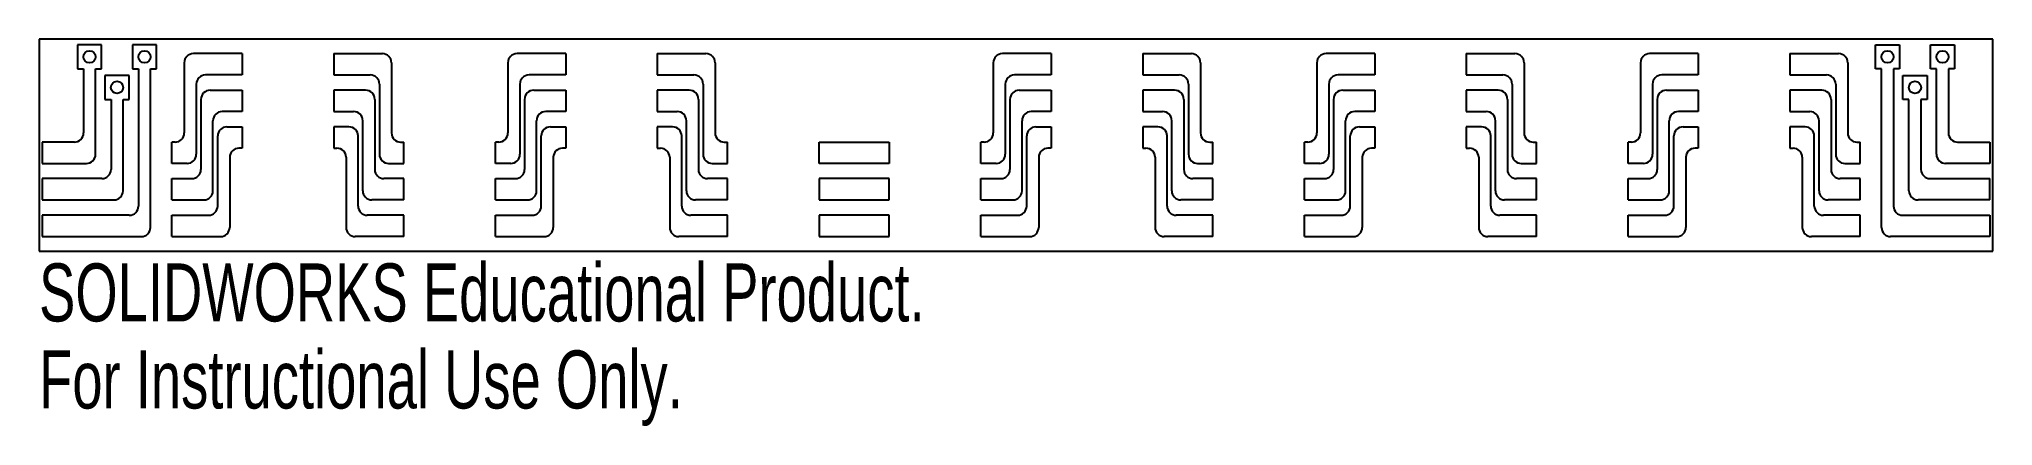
# Model space of a CAD drawing. Header units: inches. Extents: x 0 to 6.4, y -0.57 to 0.7.
import ezdxf

# ---------------------------------------------------------------- set-up
doc = ezdxf.new("R2010")
doc.units = ezdxf.units.IN
doc.header["$MEASUREMENT"] = 0
doc.styles.add('SLDTEXTSTYLE0', font='TXT', dxfattribs={"width": 0.7})

msp = doc.modelspace()

# ---------------------------------------------------------------- linework, layer by layer
at = {"color": 7, "linetype": 'Continuous', "lineweight": 25}
for p, q in [((0, 0.696), (0, 0)), ((6.4, 0.696), (0, 0.696)), ((0.1259, 0.6768), (0.1259, 0.598)), ((0.2047, 0.6768), (0.1259, 0.6768)), ((0.2047, 0.598), (0.2047, 0.6768)), ((0.3059, 0.6768), (0.3059, 0.598)), ((0.3847, 0.6768), (0.3059, 0.6768)), ((0.3847, 0.598), (0.3847, 0.6768)), ((0.665, 0.648), (0.5056, 0.648)), ((0.665, 0.648), (0.665, 0.578)), ((0.965, 0.648), (0.965, 0.578)), ((0.965, 0.648), (1.1244, 0.648)), ((1.725, 0.648), (1.5656, 0.648)), ((1.725, 0.648), (1.725, 0.578)), ((2.025, 0.648), (2.025, 0.578)), ((2.025, 0.648), (2.1844, 0.648)), ((3.315, 0.648), (3.1556, 0.648)), ((3.315, 0.648), (3.315, 0.578)), ((3.615, 0.648), (3.615, 0.578)), ((3.615, 0.648), (3.7744, 0.648)), ((4.375, 0.648), (4.2156, 0.648)), ((4.375, 0.648), (4.375, 0.578)), ((4.675, 0.648), (4.675, 0.578)), ((4.675, 0.648), (4.8344, 0.648)), ((5.435, 0.648), (5.2756, 0.648)), ((5.435, 0.648), (5.435, 0.578)), ((5.735, 0.648), (5.735, 0.578)), ((5.735, 0.648), (5.8944, 0.648)), ((6.0153, 0.598), (6.0153, 0.6768)), ((6.0153, 0.6768), (6.0941, 0.6768)), ((6.0941, 0.6768), (6.0941, 0.598)), ((6.1953, 0.598), (6.1953, 0.6768)), ((6.1953, 0.6768), (6.2741, 0.6768)), ((6.2741, 0.6768), (6.2741, 0.598)), ((6.4, 0), (6.4, 0.696)), ((0.1259, 0.598), (0.1456, 0.598)), ((0.1456, 0.598), (0.1456, 0.388)), ((0.185, 0.598), (0.2047, 0.598)), ((0.185, 0.318), (0.185, 0.598)), ((0.2159, 0.5768), (0.2159, 0.498)), ((0.2947, 0.5768), (0.2159, 0.5768)), ((0.2947, 0.498), (0.2947, 0.5768)), ((0.3059, 0.598), (0.3256, 0.598)), ((0.3256, 0.598), (0.3256, 0.148)), ((0.365, 0.598), (0.3847, 0.598)), ((0.365, 0.078), (0.365, 0.598)), ((0.4756, 0.618), (0.4756, 0.388)), ((0.665, 0.578), (0.545, 0.578)), ((0.965, 0.578), (1.085, 0.578)), ((1.1544, 0.618), (1.1544, 0.388)), ((1.5356, 0.618), (1.5356, 0.388)), ((1.725, 0.578), (1.605, 0.578)), ((2.025, 0.578), (2.145, 0.578)), ((2.2144, 0.618), (2.2144, 0.388)), ((3.1256, 0.618), (3.1256, 0.388)), ((3.315, 0.578), (3.195, 0.578)), ((3.615, 0.578), (3.735, 0.578)), ((3.8044, 0.618), (3.8044, 0.388)), ((4.1856, 0.618), (4.1856, 0.388)), ((4.375, 0.578), (4.255, 0.578)), ((4.675, 0.578), (4.795, 0.578)), ((4.8644, 0.618), (4.8644, 0.388)), ((5.2456, 0.618), (5.2456, 0.388)), ((5.435, 0.578), (5.315, 0.578)), ((5.735, 0.578), (5.855, 0.578)), ((5.9244, 0.618), (5.9244, 0.388)), ((6.035, 0.598), (6.0153, 0.598)), ((6.035, 0.078), (6.035, 0.598)), ((6.0941, 0.598), (6.0744, 0.598)), ((6.0744, 0.598), (6.0744, 0.148)), ((6.1053, 0.498), (6.1053, 0.5768)), ((6.1053, 0.5768), (6.1841, 0.5768)), ((6.1841, 0.5768), (6.1841, 0.498)), ((6.215, 0.598), (6.1953, 0.598)), ((6.215, 0.318), (6.215, 0.598)), ((6.2741, 0.598), (6.2544, 0.598)), ((6.2544, 0.598), (6.2544, 0.388)), ((0.515, 0.548), (0.515, 0.318)), ((0.5603, 0.528), (0.665, 0.528)), ((0.665, 0.528), (0.665, 0.458)), ((0.965, 0.528), (0.965, 0.458)), ((1.0697, 0.528), (0.965, 0.528)), ((1.115, 0.548), (1.115, 0.318)), ((1.575, 0.548), (1.575, 0.318)), ((1.6203, 0.528), (1.725, 0.528)), ((1.725, 0.528), (1.725, 0.458)), ((2.025, 0.528), (2.025, 0.458)), ((2.1297, 0.528), (2.025, 0.528)), ((2.175, 0.548), (2.175, 0.318)), ((3.165, 0.548), (3.165, 0.318)), ((3.2103, 0.528), (3.315, 0.528)), ((3.315, 0.528), (3.315, 0.458)), ((3.615, 0.528), (3.615, 0.458)), ((3.7197, 0.528), (3.615, 0.528)), ((3.765, 0.548), (3.765, 0.318)), ((4.225, 0.548), (4.225, 0.318)), ((4.2703, 0.528), (4.375, 0.528)), ((4.375, 0.528), (4.375, 0.458)), ((4.675, 0.528), (4.675, 0.458)), ((4.7797, 0.528), (4.675, 0.528)), ((4.825, 0.548), (4.825, 0.318)), ((5.285, 0.548), (5.285, 0.318)), ((5.3303, 0.528), (5.435, 0.528)), ((5.435, 0.528), (5.435, 0.458)), ((5.735, 0.528), (5.735, 0.458)), ((5.8397, 0.528), (5.735, 0.528)), ((5.885, 0.548), (5.885, 0.318)), ((0.2159, 0.498), (0.2356, 0.498)), ((0.2356, 0.498), (0.2356, 0.268)), ((0.275, 0.498), (0.2947, 0.498)), ((0.275, 0.198), (0.275, 0.498)), ((0.5303, 0.498), (0.5303, 0.268)), ((0.665, 0.458), (0.5997, 0.458)), ((0.965, 0.458), (1.0303, 0.458)), ((1.0997, 0.498), (1.0997, 0.268)), ((1.5903, 0.498), (1.5903, 0.268)), ((1.725, 0.458), (1.6597, 0.458)), ((2.025, 0.458), (2.0903, 0.458)), ((2.1597, 0.498), (2.1597, 0.268)), ((3.1803, 0.498), (3.1803, 0.268)), ((3.315, 0.458), (3.2497, 0.458)), ((3.615, 0.458), (3.6803, 0.458)), ((3.7497, 0.498), (3.7497, 0.268)), ((4.2403, 0.498), (4.2403, 0.268)), ((4.375, 0.458), (4.3097, 0.458)), ((4.675, 0.458), (4.7403, 0.458)), ((4.8097, 0.498), (4.8097, 0.268)), ((5.3003, 0.498), (5.3003, 0.268)), ((5.435, 0.458), (5.3697, 0.458)), ((5.735, 0.458), (5.8003, 0.458)), ((5.8697, 0.498), (5.8697, 0.268)), ((6.125, 0.498), (6.1053, 0.498)), ((6.125, 0.198), (6.125, 0.498)), ((6.1841, 0.498), (6.1644, 0.498)), ((6.1644, 0.498), (6.1644, 0.268)), ((0.5697, 0.198), (0.5697, 0.428)), ((0.615, 0.408), (0.665, 0.408)), ((0.665, 0.408), (0.665, 0.338)), ((0.965, 0.408), (0.965, 0.338)), ((1.015, 0.408), (0.965, 0.408)), ((1.0603, 0.198), (1.0603, 0.428)), ((1.6297, 0.198), (1.6297, 0.428)), ((1.675, 0.408), (1.725, 0.408)), ((1.725, 0.408), (1.725, 0.338)), ((2.025, 0.408), (2.025, 0.338)), ((2.075, 0.408), (2.025, 0.408)), ((2.1203, 0.198), (2.1203, 0.428)), ((3.2197, 0.198), (3.2197, 0.428)), ((3.265, 0.408), (3.315, 0.408)), ((3.315, 0.408), (3.315, 0.338)), ((3.615, 0.408), (3.615, 0.338)), ((3.665, 0.408), (3.615, 0.408)), ((3.7103, 0.198), (3.7103, 0.428)), ((4.2797, 0.198), (4.2797, 0.428)), ((4.325, 0.408), (4.375, 0.408)), ((4.375, 0.408), (4.375, 0.338)), ((4.675, 0.408), (4.675, 0.338)), ((4.725, 0.408), (4.675, 0.408)), ((4.7703, 0.198), (4.7703, 0.428)), ((5.3397, 0.198), (5.3397, 0.428)), ((5.385, 0.408), (5.435, 0.408)), ((5.435, 0.408), (5.435, 0.338)), ((5.735, 0.408), (5.735, 0.338)), ((5.785, 0.408), (5.735, 0.408)), ((5.8303, 0.198), (5.8303, 0.428)), ((0.01, 0.358), (0.01, 0.288)), ((0.1156, 0.358), (0.01, 0.358)), ((0.435, 0.288), (0.435, 0.358)), ((0.4456, 0.358), (0.435, 0.358)), ((0.585, 0.148), (0.585, 0.378)), ((0.665, 0.338), (0.6544, 0.338)), ((0.965, 0.338), (0.9756, 0.338)), ((1.045, 0.148), (1.045, 0.378)), ((1.1844, 0.358), (1.195, 0.358)), ((1.195, 0.288), (1.195, 0.358)), ((1.495, 0.288), (1.495, 0.358)), ((1.5056, 0.358), (1.495, 0.358)), ((1.645, 0.148), (1.645, 0.378)), ((1.725, 0.338), (1.7144, 0.338)), ((2.025, 0.338), (2.0356, 0.338)), ((2.105, 0.148), (2.105, 0.378)), ((2.2444, 0.358), (2.255, 0.358)), ((2.255, 0.288), (2.255, 0.358)), ((2.555, 0.288), (2.555, 0.358)), ((2.555, 0.358), (2.785, 0.358)), ((2.785, 0.358), (2.785, 0.288)), ((3.085, 0.288), (3.085, 0.358)), ((3.0956, 0.358), (3.085, 0.358)), ((3.235, 0.148), (3.235, 0.378)), ((3.315, 0.338), (3.3044, 0.338)), ((3.615, 0.338), (3.6256, 0.338)), ((3.695, 0.148), (3.695, 0.378)), ((3.8344, 0.358), (3.845, 0.358)), ((3.845, 0.288), (3.845, 0.358)), ((4.145, 0.288), (4.145, 0.358)), ((4.1556, 0.358), (4.145, 0.358)), ((4.295, 0.148), (4.295, 0.378)), ((4.375, 0.338), (4.3644, 0.338)), ((4.675, 0.338), (4.6856, 0.338)), ((4.755, 0.148), (4.755, 0.378)), ((4.8944, 0.358), (4.905, 0.358)), ((4.905, 0.288), (4.905, 0.358)), ((5.205, 0.288), (5.205, 0.358)), ((5.2156, 0.358), (5.205, 0.358)), ((5.355, 0.148), (5.355, 0.378)), ((5.435, 0.338), (5.4244, 0.338)), ((5.735, 0.338), (5.7456, 0.338)), ((5.815, 0.148), (5.815, 0.378)), ((5.9544, 0.358), (5.965, 0.358)), ((5.965, 0.288), (5.965, 0.358)), ((6.2844, 0.358), (6.39, 0.358)), ((6.39, 0.358), (6.39, 0.288)), ((0.01, 0.288), (0.155, 0.288)), ((0.485, 0.288), (0.435, 0.288)), ((0.6244, 0.308), (0.6244, 0.078)), ((1.0056, 0.308), (1.0056, 0.078)), ((1.145, 0.288), (1.195, 0.288)), ((1.545, 0.288), (1.495, 0.288)), ((1.6844, 0.308), (1.6844, 0.078)), ((2.0656, 0.308), (2.0656, 0.078)), ((2.205, 0.288), (2.255, 0.288)), ((2.785, 0.288), (2.555, 0.288)), ((3.135, 0.288), (3.085, 0.288)), ((3.2744, 0.308), (3.2744, 0.078)), ((3.6556, 0.308), (3.6556, 0.078)), ((3.795, 0.288), (3.845, 0.288)), ((4.195, 0.288), (4.145, 0.288)), ((4.3344, 0.308), (4.3344, 0.078)), ((4.7156, 0.308), (4.7156, 0.078)), ((4.855, 0.288), (4.905, 0.288)), ((5.255, 0.288), (5.205, 0.288)), ((5.3944, 0.308), (5.3944, 0.078)), ((5.7756, 0.308), (5.7756, 0.078)), ((5.915, 0.288), (5.965, 0.288)), ((6.39, 0.288), (6.245, 0.288)), ((0.01, 0.238), (0.01, 0.168)), ((0.2056, 0.238), (0.01, 0.238)), ((0.435, 0.168), (0.435, 0.238)), ((0.435, 0.238), (0.5003, 0.238)), ((1.195, 0.238), (1.1297, 0.238)), ((1.195, 0.168), (1.195, 0.238)), ((1.495, 0.168), (1.495, 0.238)), ((1.495, 0.238), (1.5603, 0.238)), ((2.255, 0.238), (2.1897, 0.238)), ((2.255, 0.168), (2.255, 0.238)), ((2.555, 0.238), (2.555, 0.168)), ((2.785, 0.238), (2.555, 0.238)), ((2.785, 0.168), (2.785, 0.238)), ((3.085, 0.168), (3.085, 0.238)), ((3.085, 0.238), (3.1503, 0.238)), ((3.845, 0.238), (3.7797, 0.238)), ((3.845, 0.168), (3.845, 0.238)), ((4.145, 0.168), (4.145, 0.238)), ((4.145, 0.238), (4.2103, 0.238)), ((4.905, 0.238), (4.8397, 0.238)), ((4.905, 0.168), (4.905, 0.238)), ((5.205, 0.168), (5.205, 0.238)), ((5.205, 0.238), (5.2703, 0.238)), ((5.965, 0.238), (5.8997, 0.238)), ((5.965, 0.168), (5.965, 0.238)), ((6.1944, 0.238), (6.39, 0.238)), ((6.39, 0.168), (6.39, 0.238)), ((0.01, 0.168), (0.245, 0.168)), ((0.435, 0.168), (0.5397, 0.168)), ((1.195, 0.168), (1.0903, 0.168)), ((1.495, 0.168), (1.5997, 0.168)), ((2.255, 0.168), (2.1503, 0.168)), ((2.555, 0.168), (2.785, 0.168)), ((3.085, 0.168), (3.1897, 0.168)), ((3.845, 0.168), (3.7403, 0.168)), ((4.145, 0.168), (4.2497, 0.168)), ((4.905, 0.168), (4.8003, 0.168)), ((5.205, 0.168), (5.3097, 0.168)), ((5.965, 0.168), (5.8603, 0.168)), ((6.39, 0.168), (6.155, 0.168)), ((0.01, 0.118), (0.01, 0.048)), ((0.2956, 0.118), (0.01, 0.118)), ((0.435, 0.048), (0.435, 0.118)), ((0.435, 0.118), (0.555, 0.118)), ((1.195, 0.118), (1.075, 0.118)), ((1.195, 0.048), (1.195, 0.118)), ((1.495, 0.048), (1.495, 0.118)), ((1.495, 0.118), (1.615, 0.118)), ((2.255, 0.118), (2.135, 0.118)), ((2.255, 0.048), (2.255, 0.118)), ((2.555, 0.118), (2.555, 0.048)), ((2.785, 0.118), (2.555, 0.118)), ((2.785, 0.048), (2.785, 0.118)), ((3.085, 0.048), (3.085, 0.118)), ((3.085, 0.118), (3.205, 0.118)), ((3.845, 0.118), (3.725, 0.118)), ((3.845, 0.048), (3.845, 0.118)), ((4.145, 0.048), (4.145, 0.118)), ((4.145, 0.118), (4.265, 0.118)), ((4.905, 0.118), (4.785, 0.118)), ((4.905, 0.048), (4.905, 0.118)), ((5.205, 0.048), (5.205, 0.118)), ((5.205, 0.118), (5.325, 0.118)), ((5.965, 0.118), (5.845, 0.118)), ((5.965, 0.048), (5.965, 0.118)), ((6.1044, 0.118), (6.39, 0.118)), ((6.39, 0.118), (6.39, 0.048)), ((0, 0), (6.4, 0)), ((0.01, 0.048), (0.335, 0.048)), ((0.435, 0.048), (0.5944, 0.048)), ((1.195, 0.048), (1.0356, 0.048)), ((1.495, 0.048), (1.6544, 0.048)), ((2.255, 0.048), (2.0956, 0.048)), ((2.555, 0.048), (2.785, 0.048)), ((3.085, 0.048), (3.2444, 0.048)), ((3.845, 0.048), (3.6856, 0.048)), ((4.145, 0.048), (4.3044, 0.048)), ((4.905, 0.048), (4.7456, 0.048)), ((5.205, 0.048), (5.3644, 0.048)), ((5.965, 0.048), (5.8056, 0.048)), ((6.39, 0.048), (6.065, 0.048))]:
    msp.add_line(p, q, dxfattribs=at)
for centre in [(0.1653, 0.6374), (0.3453, 0.6374), (6.0547, 0.6374), (6.2347, 0.6374), (0.2553, 0.5374), (6.1447, 0.5374)]:
    msp.add_circle(centre, 0.02, dxfattribs=at)
for centre, start, end in [((0.5056, 0.618), 90, 180), ((1.1244, 0.618), 0, 90), ((1.5656, 0.618), 90, 180), ((2.1844, 0.618), 0, 90), ((3.1556, 0.618), 90, 180), ((3.7744, 0.618), 0, 90), ((4.2156, 0.618), 90, 180), ((4.8344, 0.618), 0, 90), ((5.2756, 0.618), 90, 180), ((5.8944, 0.618), 360, 90), ((0.545, 0.548), 90, 180), ((1.085, 0.548), 0, 90), ((1.605, 0.548), 90, 180), ((2.145, 0.548), 0, 90), ((3.195, 0.548), 90, 180), ((3.735, 0.548), 0, 90), ((4.255, 0.548), 90, 180), ((4.795, 0.548), 360, 90), ((5.315, 0.548), 90, 180), ((5.855, 0.548), 0, 90), ((0.5603, 0.498), 90, 180), ((1.0697, 0.498), 0, 90), ((1.6203, 0.498), 90, 180), ((2.1297, 0.498), 0, 90), ((3.2103, 0.498), 90, 180), ((3.7197, 0.498), 0, 90), ((4.2703, 0.498), 90, 180), ((4.7797, 0.498), 0, 90), ((5.3303, 0.498), 90, 180), ((5.8397, 0.498), 0, 90), ((0.5997, 0.428), 90, 180), ((1.0303, 0.428), 0, 90), ((1.6597, 0.428), 90, 180), ((2.0903, 0.428), 0, 90), ((3.2497, 0.428), 90, 180), ((3.6803, 0.428), 0, 90), ((4.3097, 0.428), 90, 180), ((4.7403, 0.428), 0, 90), ((5.3697, 0.428), 90, 180), ((5.8003, 0.428), 0, 90), ((0.1156, 0.388), 270, 0), ((0.4456, 0.388), 270, 0), ((0.615, 0.378), 90, 180), ((1.015, 0.378), 0, 90), ((1.1844, 0.388), 180, 270), ((1.5056, 0.388), 270, 0), ((1.675, 0.378), 90, 180), ((2.075, 0.378), 0, 90), ((2.2444, 0.388), 180, 270), ((3.0956, 0.388), 270, 0), ((3.265, 0.378), 90, 180), ((3.665, 0.378), 0, 90), ((3.8344, 0.388), 180, 270), ((4.1556, 0.388), 270, 0), ((4.325, 0.378), 90, 180), ((4.725, 0.378), 0, 90), ((4.8944, 0.388), 180, 270), ((5.2156, 0.388), 270, 0), ((5.385, 0.378), 90, 180), ((5.785, 0.378), 360, 90), ((5.9544, 0.388), 180, 270), ((6.2844, 0.388), 180, 270), ((0.6544, 0.308), 90, 180), ((0.9756, 0.308), 0, 90), ((1.7144, 0.308), 90, 180), ((2.0356, 0.308), 0, 90), ((3.3044, 0.308), 90, 180), ((3.6256, 0.308), 0, 90), ((4.3644, 0.308), 90, 180), ((4.6856, 0.308), 0, 90), ((5.4244, 0.308), 90, 180), ((5.7456, 0.308), 0, 90), ((0.155, 0.318), 270, 0), ((0.2056, 0.268), 270, 0), ((0.485, 0.318), 270, 0), ((0.5003, 0.268), 270, 0), ((1.1297, 0.268), 180, 270), ((1.145, 0.318), 180, 270), ((1.545, 0.318), 270, 0), ((1.5603, 0.268), 270, 0), ((2.1897, 0.268), 180, 270), ((2.205, 0.318), 180, 270), ((3.135, 0.318), 270, 0), ((3.1503, 0.268), 270, 0), ((3.7797, 0.268), 180, 270), ((3.795, 0.318), 180, 270), ((4.195, 0.318), 270, 0), ((4.2103, 0.268), 270, 0), ((4.8397, 0.268), 180, 270), ((4.855, 0.318), 180, 270), ((5.255, 0.318), 270, 360), ((5.2703, 0.268), 270, 0), ((5.8997, 0.268), 180, 270), ((5.915, 0.318), 180, 270), ((6.1944, 0.268), 180, 270), ((6.245, 0.318), 180, 270), ((0.245, 0.198), 270, 0), ((0.5397, 0.198), 270, 0), ((1.0903, 0.198), 180, 270), ((1.5997, 0.198), 270, 0), ((2.1503, 0.198), 180, 270), ((3.1897, 0.198), 270, 0), ((3.7403, 0.198), 180, 270), ((4.2497, 0.198), 270, 0), ((4.8003, 0.198), 180, 270), ((5.3097, 0.198), 270, 0), ((5.8603, 0.198), 180, 270), ((6.155, 0.198), 180, 270), ((0.2956, 0.148), 270, 0), ((0.555, 0.148), 270, 0), ((1.075, 0.148), 180, 270), ((1.615, 0.148), 270, 0), ((2.135, 0.148), 180, 270), ((3.205, 0.148), 270, 360), ((3.725, 0.148), 180, 270), ((4.265, 0.148), 270, 0), ((4.785, 0.148), 180, 270), ((5.325, 0.148), 270, 0), ((5.845, 0.148), 180, 270), ((6.1044, 0.148), 180, 270), ((0.335, 0.078), 270, 0), ((0.5944, 0.078), 270, 0), ((1.0356, 0.078), 180, 270), ((1.6544, 0.078), 270, 0), ((2.0956, 0.078), 180, 270), ((3.2444, 0.078), 270, 0), ((3.6856, 0.078), 180, 270), ((4.3044, 0.078), 270, 0), ((4.7456, 0.078), 180, 270), ((5.3644, 0.078), 270, 360), ((5.8056, 0.078), 180, 270), ((6.065, 0.078), 180, 270)]:
    msp.add_arc(centre, 0.03, start, end, dxfattribs=at)

# ---------------------------------------------------------------- texts
at = {"color": 7, "linetype": 'Continuous', "char_height": 0.1903, "attachment_point": 1, "style": 'SLDTEXTSTYLE0'}
for s, insert in [('SOLIDWORKS Educational Product.', (0, -0.0401)), ('For Instructional Use Only.', (0, -0.3256))]:
    msp.add_mtext(s, dxfattribs=dict(at, insert=insert))

doc.saveas('drawing.dxf')
